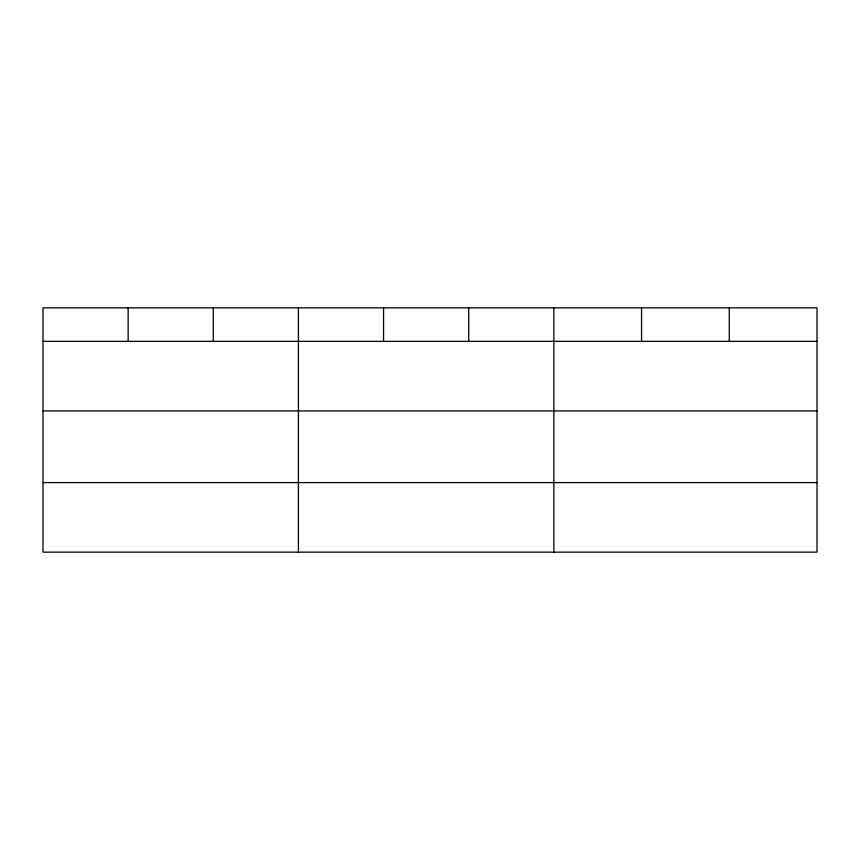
<?xml version="1.0" encoding="UTF-8"?>
<svg xmlns="http://www.w3.org/2000/svg" width="860" height="860" viewBox="0 0 860 860"><rect width="100%" height="100%" fill="white"/><g stroke="black" fill="none" stroke-linecap="round" stroke-linejoin="round"><path stroke-width="1.29" d="M817 410.919L817 307.848L43 307.848L43 552.152L817 552.152L817 410.919L43 410.919M43 341.356L817 341.356M43 482.589L817 482.589M729.28 307.848L729.28 341.356M641.56 307.848L641.56 341.356M553.84 307.848L553.84 552.152M468.7 307.848L468.7 341.356M383.56 307.848L383.56 341.356M298.42 307.848L298.42 552.152M213.28 307.848L213.28 341.356M128.14 307.848L128.14 341.356"/></g></svg>
